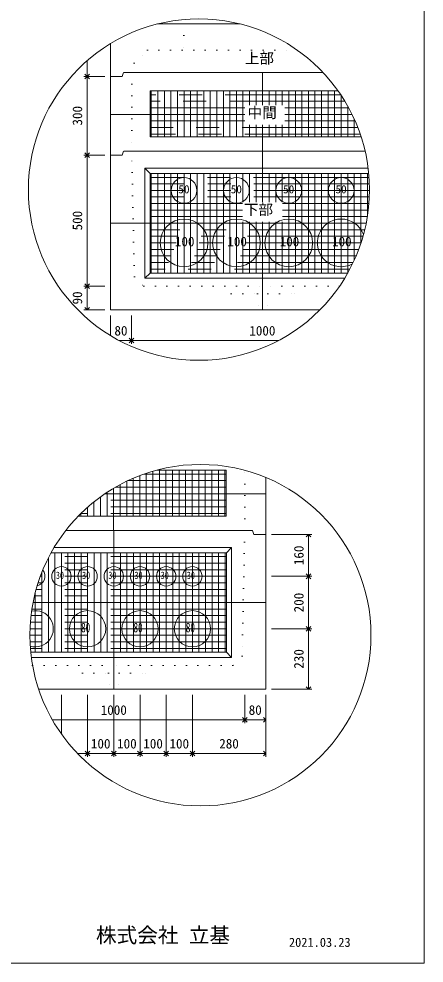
# Model space of a CAD drawing. Units: millimetres, scale not verified. Extents: x -4890 to 4890, y -2290 to 2289.
# Drawn here: x -2945 to -1830, y -1986 to 608 of the extents above; entities that cross this region are included whole.
import ezdxf
from ezdxf.enums import TextEntityAlignment as Align

# ---------------------------------------------------------------- set-up
doc = ezdxf.new("R2010")
doc.units = ezdxf.units.MM
doc.header["$LTSCALE"] = 10
doc.linetypes.add('USER2', pattern=[50.8, 31.75, -6.35, 6.35, -6.35])
doc.linetypes.add('USER5', pattern=[3.185, 0.01, -3.175])
for name, color, linetype, lineweight in [('0-0_0', 1, 'Continuous', 18), ('0-1_Defpoints', 7, 'USER2', 5), ('0-2_waku', 7, 'Continuous', 18), ('0-3_gaikei', 7, 'Continuous', 18), ('0-4_kakure', 7, 'USER5', 18), ('0-5_sunpou', 7, 'Continuous', 5), ('0-7_hole', 7, 'Continuous', 18), ('0-8_uchigawa', 6, 'Continuous', 18), ('0-D_文字１', 7, 'Continuous', 18), ('0-E_コア部分\u3000寸法補助線3', 150, 'USER2', 18), ('0-F_コア部分\u3000寸法補助線2', 150, 'USER2', 18)]:
    doc.layers.add(name, color=color, linetype=linetype, lineweight=lineweight)
doc.styles.add('ＭＳ ゴシック', font='')
doc.styles.get('ＭＳ ゴシック').set_extended_font_data('MS Gothic')

# ---------------------------------------------------------------- blocks, each defined once
blk = doc.blocks.new('_Open90_35')
at = {"layer": '0-5_sunpou'}
blk.add_line((0, 0), (-1, 0), dxfattribs=at)
blk.add_lwpolyline([(-0.5, 0.5), (0, 0), (-0.5, -0.5)], dxfattribs=at)

msp = doc.modelspace()

# ---------------------------------------------------------------- linework, layer by layer
at = {"layer": '0-0_0'}
for p, q in [((-2274.4, 370.45), (-2274.4, 460.63)), ((-2323.4, 345.43), (-2692.62, 345.43)), ((-2028.57, 345.43), (-2213.24, 345.43)), ((-2274.4, 244.63), (-2274.4, 316.55)), ((-2274.4, 104.65), (-2274.4, 244.63)), ((-2692, 46.63), (-1989.8, 46.63)), ((-2274.4, -190.97), (-2274.4, 50.75)), ((-2267.14, -696.36), (-2707.89, -696.36)), ((-2684.13, -797.16), (-2684.13, -681.31)), ((-2683.51, -1232.76), (-2683.51, -797.16)), ((-2905.53, -995.16), (-2265.91, -995.16))]:
    msp.add_line(p, q, dxfattribs=at)
at = {"layer": '0-1_Defpoints'}
for p, q in [((-2059.67, 399.43), (-2584, 399.43)), ((-2562.4, 284.23), (-2562.4, 410.23)), ((-2490.4, 284.23), (-2490.4, 410.23)), ((-2418.4, 284.23), (-2418.4, 410.23)), ((-2346.4, 284.23), (-2346.4, 410.23)), ((-2202.4, 284.23), (-2202.4, 410.23)), ((-2130.4, 284.23), (-2130.4, 410.23)), ((-2058.4, 284.23), (-2058.4, 397.52)), ((-2006.13, 291.43), (-2584, 291.43)), ((-2562.4, -90.17), (-2562.4, 183.43)), ((-2490.4, -90.17), (-2490.4, 183.43)), ((-2418.4, -90.17), (-2418.4, 183.43)), ((-2346.4, -90.17), (-2346.4, 183.43)), ((-2202.4, -90.17), (-2202.4, 183.43)), ((-2130.4, -90.17), (-2130.4, 183.43)), ((-2058.4, -90.17), (-2058.4, 183.43)), ((-1986.4, 65.59), (-1986.4, 183.43)), ((-1981.07, 118.63), (-2584, 118.63)), ((-2010.36, -25.37), (-2584, -25.37)), ((-2612.13, -757.56), (-2612.13, -646.61)), ((-2374.53, -642.36), (-2600.5, -642.36)), ((-2540.13, -757.56), (-2540.13, -631.56)), ((-2468.13, -757.56), (-2468.13, -631.56)), ((-2396.13, -757.56), (-2396.13, -631.56)), ((-2374.53, -750.36), (-2773.92, -750.36)), ((-2756.13, -757.56), (-2756.13, -733.76)), ((-2827.51, -1131.96), (-2827.51, -858.36)), ((-2755.51, -1131.96), (-2755.51, -858.36)), ((-2611.51, -1131.96), (-2611.51, -858.36)), ((-2539.51, -1131.96), (-2539.51, -858.36)), ((-2467.51, -1131.96), (-2467.51, -858.36)), ((-2395.51, -1131.96), (-2395.51, -858.36)), ((-2373.91, -923.16), (-2885.43, -923.16)), ((-2899.51, -1131.96), (-2899.51, -968.45)), ((-2373.91, -1067.16), (-2913.85, -1067.16))]:
    msp.add_line(p, q, dxfattribs=at)
at = {"layer": '0-2_waku'}
for p in [(-1830.32, 2289.47), (-4890.32, -1985.53), (-4890.32, -1985.53), (-4890.32, -1985.53), (-4890.32, -1985.53)]:
    msp.add_line(p, (-1830.32, -1985.53), dxfattribs=at)
at = {"layer": '0-2_waku', "color": 6, "linetype": 'USER2'}
for p, q in [((-2584, 410.23), (-2274.4, 410.23)), ((-2584, 410.23), (-2584, 284.23)), ((-2067.11, 410.23), (-2274.4, 410.23)), ((-2584, 284.23), (-2274.4, 284.23)), ((-2003.72, 284.23), (-2274.4, 284.23)), ((-2374.53, -631.56), (-2565.35, -631.56)), ((-2374.53, -631.56), (-2374.53, -757.56)), ((-2781.09, -757.56), (-2684.13, -757.56)), ((-2374.53, -757.56), (-2684.13, -757.56))]:
    msp.add_line(p, q, dxfattribs=at)
at = {"layer": '0-3_gaikei'}
for p, q in [((-2563.06, 593.83), (-2509.02, 593.83)), ((-2563.06, 593.83), (-2509.02, 593.83)), ((-2563.06, 593.83), (-2509.02, 593.83)), ((-2335.96, 593.83), (-2563.06, 593.83)), ((-2563.02, 593.83), (-2335.96, 593.83)), ((-2563.02, 593.83), (-2335.96, 593.83)), ((-2692.62, 449.83), (-2692.62, 539.84)), ((-2692.62, 449.83), (-2692.62, -190.97)), ((-2660.22, 449.83), (-2692.62, 449.83)), ((-2660.22, 449.83), (-2692.62, 449.83)), ((-2656.62, 460.63), (-2660.22, 449.83)), ((-2274.4, 460.63), (-2656, 460.63)), ((-2108.42, 460.63), (-2275.02, 460.63)), ((-2660.22, 233.83), (-2692.62, 233.83)), ((-2660.22, 233.83), (-2692.62, 233.83)), ((-2656.62, 244.63), (-2660.22, 233.83)), ((-2274.4, 244.63), (-2656, 244.63)), ((-1992.71, 244.63), (-2275.02, 244.63)), ((-2692.62, -190.97), (-2116.31, -190.97)), ((-2692.62, -190.97), (-2116.31, -190.97)), ((-2692.62, -190.97), (-2116.31, -190.97)), ((-2265.91, -1009.56), (-2265.91, -651.61)), ((-2301.91, -797.16), (-2298.31, -807.96)), ((-2265.91, -807.96), (-2298.31, -807.96))]:
    msp.add_line(p, q, dxfattribs=at)
for points in [[(-2301.91, -797.16), (-2683.51, -797.16), (-2815.58, -797.16)], [(-2890.23, -1232.76), (-2265.91, -1232.76), (-2265.91, -807.96)], [(-2881.08, -1232.76), (-2265.91, -1232.76), (-2265.91, -807.96)]]:
    msp.add_lwpolyline(points, dxfattribs=at)
at = {"layer": '0-4_kakure'}
for p, q in [((-2491.02, 593.83), (-2491.02, 605.94)), ((-2491.02, 593.83), (-2491.02, 521.83)), ((-2627.2, 485.83), (-2591.2, 521.83)), ((-2591.2, 521.83), (-2178.92, 521.83)), ((-2627.2, 485.83), (-2634.4, 460.63)), ((-2634.4, 460.63), (-2634.4, 244.63)), ((-2626.97, -100.97), (-2634.4, 244.63)), ((-2626.97, -100.97), (-2601.22, -126.17)), ((-2601.22, -126.17), (-2274.4, -126.17)), ((-2360.8, -147.77), (-2382.4, -126.17)), ((-2062.76, -126.17), (-2274.4, -126.17)), ((-2188, -147.77), (-2166.4, -126.17)), ((-2360.8, -147.77), (-2288.8, -147.77)), ((-2288.8, -147.77), (-2285.92, -190.97)), ((-2260, -147.77), (-2262.88, -190.97)), ((-2260, -147.77), (-2188, -147.77)), ((-2323.51, -797.16), (-2323.51, -632.03)), ((-2323.51, -797.16), (-2330.94, -1142.76)), ((-2330.94, -1142.76), (-2356.69, -1167.96)), ((-2906.75, -1167.96), (-2683.51, -1167.96)), ((-2769.91, -1189.56), (-2791.51, -1167.96)), ((-2769.91, -1189.56), (-2697.91, -1189.56)), ((-2697.91, -1189.56), (-2695.03, -1232.76)), ((-2356.69, -1167.96), (-2683.51, -1167.96)), ((-2669.11, -1189.56), (-2671.99, -1232.76)), ((-2669.11, -1189.56), (-2597.11, -1189.56)), ((-2597.11, -1189.56), (-2575.51, -1167.96))]:
    msp.add_line(p, q, dxfattribs=at)
at = {"layer": '0-5_sunpou', "color": 150, "lineweight": 18}
for p, q in [((-2756.92, 492.94), (-2756.92, 462.79)), ((-2708.46, 449.83), (-2766.28, 449.83)), ((-2724.3, 449.83), (-2766.28, 449.83)), ((-2756.92, 436.87), (-2756.92, 246.79)), ((-2708.46, 233.83), (-2766.28, 233.83)), ((-2708.46, 233.83), (-2766.28, 233.83)), ((-2756.92, 220.87), (-2756.92, -113.21)), ((-2708.46, -126.17), (-2766.28, -126.17)), ((-2724.3, -126.17), (-2766.28, -126.17)), ((-2756.92, -139.13), (-2756.92, -178.01)), ((-2708.46, -190.97), (-2766.28, -190.97)), ((-2692.62, -206.81), (-2692.62, -262.03)), ((-2635.02, -206.81), (-2635.02, -284.87)), ((-2635.02, -206.81), (-2635.02, -284.87)), ((-2668.83, -275.51), (-2647.98, -275.51)), ((-2622.06, -275.51), (-2230.19, -275.51)), ((-2250.07, -807.96), (-2138.76, -807.96)), ((-2148.12, -820.92), (-2148.12, -910.2)), ((-2250.07, -923.16), (-2138.76, -923.16)), ((-2250.07, -923.16), (-2138.76, -923.16)), ((-2148.12, -936.12), (-2148.12, -1054.2)), ((-2250.07, -1067.16), (-2138.76, -1067.16)), ((-2250.07, -1067.16), (-2138.76, -1067.16)), ((-2148.12, -1080.12), (-2148.12, -1219.8)), ((-2250.07, -1232.76), (-2138.76, -1232.76)), ((-2827.51, -1248.6), (-2827.51, -1356.4)), ((-2755.51, -1248.6), (-2755.51, -1419.06)), ((-2755.51, -1248.6), (-2755.51, -1419.06)), ((-2683.51, -1248.6), (-2683.51, -1419.06)), ((-2683.51, -1248.6), (-2683.51, -1419.06)), ((-2611.51, -1248.6), (-2611.51, -1419.06)), ((-2611.51, -1248.6), (-2611.51, -1419.06)), ((-2539.51, -1248.6), (-2539.51, -1419.06)), ((-2539.51, -1248.6), (-2539.51, -1419.06)), ((-2467.51, -1248.6), (-2467.51, -1419.06)), ((-2467.51, -1248.6), (-2467.51, -1419.06)), ((-2323.51, -1248.6), (-2323.51, -1326.66)), ((-2323.51, -1248.6), (-2323.51, -1326.66)), ((-2265.91, -1248.6), (-2265.91, -1326.66)), ((-2265.91, -1248.6), (-2265.91, -1419.06)), ((-2852.48, -1317.3), (-2336.47, -1317.3)), ((-2310.55, -1317.3), (-2278.87, -1317.3)), ((-2783.38, -1409.7), (-2768.47, -1409.7)), ((-2742.55, -1409.7), (-2696.47, -1409.7)), ((-2670.55, -1409.7), (-2624.47, -1409.7)), ((-2598.55, -1409.7), (-2552.47, -1409.7)), ((-2526.55, -1409.7), (-2480.47, -1409.7)), ((-2454.55, -1409.7), (-2278.87, -1409.7))]:
    msp.add_line(p, q, dxfattribs=at)
for centre in [(-2449.51, 138.91), (-2445.3, -1084.81)]:
    msp.add_circle(centre, 468.88, dxfattribs=at)
at = {"layer": '0-7_hole'}
for centre, radius in [((-2490.4, 136.63), 35.28), ((-2346.4, 136.63), 35.28), ((-2202.4, 136.63), 35.28), ((-2058.4, 136.63), 35.28), ((-2490.4, -7.37), 65.52), ((-2346.4, -7.37), 65.52), ((-2202.4, -7.37), 65.52), ((-2827.51, -923.16), 26.64), ((-2755.51, -923.16), 26.64), ((-2683.51, -923.16), 26.64), ((-2611.51, -923.16), 26.64), ((-2539.51, -923.16), 26.64), ((-2467.51, -923.16), 26.64), ((-2755.51, -1067.16), 49.68), ((-2611.51, -1067.16), 49.68), ((-2467.51, -1067.16), 49.68)]:
    msp.add_circle(centre, radius, dxfattribs=at)
for centre, radius, start, end in [((-2058.4, -7.37), 65.52, 20.66629, 298.32089), ((-2899.51, -923.16), 26.64, 281.59033, 39.2294), ((-2899.51, -1067.16), 49.68, 253.99064, 101.55918)]:
    msp.add_arc(centre, radius, start, end, dxfattribs=at)
at = {"layer": '0-8_uchigawa'}
for p, q in [((-2598.4, 197.83), (-2584, 183.43)), ((-2598.4, -104.57), (-2598.4, 197.83)), ((-2584, 183.43), (-2274.4, 183.43)), ((-2584, -90.17), (-2584, 183.43)), ((-2274.4, 183.43), (-1982.75, 183.43)), ((-2598.4, -104.57), (-2584, -90.17)), ((-2584, -90.17), (-2040.4, -90.17)), ((-2598.4, -104.57), (-2048.81, -104.57)), ((-2359.51, -1146.36), (-2359.51, -843.96)), ((-2373.91, -1131.96), (-2373.91, -858.36)), ((-2911.8, -1131.96), (-2373.91, -1131.96)), ((-2359.51, -1146.36), (-2373.91, -1131.96)), ((-2910.12, -1146.36), (-2359.51, -1146.36))]:
    msp.add_line(p, q, dxfattribs=at)
for points in [[(-2598.4, 197.83), (-2274.4, 197.83), (-1984.35, 197.83)], [(-2855.87, -858.36), (-2683.51, -858.36), (-2373.91, -858.36), (-2359.51, -843.96)], [(-2847.59, -843.96), (-2683.51, -843.96), (-2359.51, -843.96)]]:
    msp.add_lwpolyline(points, dxfattribs=at)
at = {"layer": '0-E_コア部分\u3000寸法補助線3'}
for p, q in [((-2580.4, 284.23), (-2580.4, 410.23)), ((-2544.4, 284.23), (-2544.4, 410.23)), ((-2508.4, 284.23), (-2508.4, 410.23)), ((-2472.4, 284.23), (-2472.4, 410.23)), ((-2436.4, 284.23), (-2436.4, 410.23)), ((-2400.4, 284.23), (-2400.4, 410.23)), ((-2364.4, 284.23), (-2364.4, 410.23)), ((-2328.4, 284.23), (-2328.4, 410.23)), ((-2292.4, 370.45), (-2292.4, 410.23)), ((-2256.4, 370.45), (-2256.4, 410.23)), ((-2220.4, 370.45), (-2220.4, 410.23)), ((-2184.4, 284.23), (-2184.4, 410.23)), ((-2148.4, 284.23), (-2148.4, 410.23)), ((-2112.4, 284.23), (-2112.4, 410.23)), ((-2076.4, 284.23), (-2076.4, 410.23)), ((-2323.4, 363.43), (-2584, 363.43)), ((-2037.88, 363.43), (-2213.24, 363.43)), ((-2040.4, 284.23), (-2040.4, 367.98)), ((-2323.4, 327.43), (-2584, 327.43)), ((-2292.4, 284.23), (-2292.4, 316.55)), ((-2256.4, 284.23), (-2256.4, 316.55)), ((-2220.4, 284.23), (-2220.4, 316.55)), ((-2020.2, 327.43), (-2213.24, 327.43)), ((-2004.4, 284.23), (-2004.4, 286.29)), ((-2580.4, -90.17), (-2580.4, 183.43)), ((-2544.4, -90.17), (-2544.4, 183.43)), ((-2508.4, -90.17), (-2508.4, 183.43)), ((-2472.4, -90.17), (-2472.4, 183.43)), ((-2436.4, -90.17), (-2436.4, 183.43)), ((-2400.4, -90.17), (-2400.4, 183.43)), ((-2364.4, -90.17), (-2364.4, 183.43)), ((-2328.4, 104.65), (-2328.4, 183.43)), ((-2292.4, 104.65), (-2292.4, 183.43)), ((-2256.4, 104.65), (-2256.4, 183.43)), ((-2220.4, 104.65), (-2220.4, 183.43)), ((-2184.4, -90.17), (-2184.4, 183.43)), ((-2148.4, -90.17), (-2148.4, 183.43)), ((-2112.4, -90.17), (-2112.4, 183.43)), ((-2076.4, -90.17), (-2076.4, 183.43)), ((-2040.4, -90.17), (-2040.4, 183.43)), ((-2004.4, -8.48), (-2004.4, 183.43)), ((-1981.85, 172.63), (-2584, 172.63)), ((-1980.64, 136.63), (-2584, 136.63)), ((-2330.02, 100.63), (-2584, 100.63)), ((-1982.2, 100.63), (-2219.86, 100.63)), ((-2330.02, 64.63), (-2584, 64.63)), ((-1986.56, 64.63), (-2219.86, 64.63)), ((-1993.79, 28.63), (-2584, 28.63)), ((-2328.4, -90.17), (-2328.4, 50.75)), ((-2292.4, -90.17), (-2292.4, 50.75)), ((-2256.4, -90.17), (-2256.4, 50.75)), ((-2220.4, -90.17), (-2220.4, 50.75)), ((-2004.04, -7.37), (-2584, -7.37)), ((-2017.52, -43.37), (-2584, -43.37)), ((-2034.54, -79.37), (-2584, -79.37)), ((-2594.13, -757.56), (-2594.13, -640.18)), ((-2558.13, -757.56), (-2558.13, -631.56)), ((-2522.13, -757.56), (-2522.13, -631.56)), ((-2486.13, -757.56), (-2486.13, -631.56)), ((-2450.13, -757.56), (-2450.13, -631.56)), ((-2414.13, -757.56), (-2414.13, -631.56)), ((-2378.13, -757.56), (-2378.13, -631.56)), ((-2666.13, -757.56), (-2666.13, -671.19)), ((-2630.13, -757.56), (-2630.13, -653.9)), ((-2702.13, -757.56), (-2702.13, -692.53)), ((-2374.53, -678.36), (-2679.07, -678.36)), ((-2738.13, -757.56), (-2738.13, -718.61)), ((-2374.53, -714.36), (-2732.73, -714.36)), ((-2774.13, -757.56), (-2774.13, -750.56)), ((-2373.91, -869.16), (-2861.65, -869.16)), ((-2845.51, -1131.96), (-2845.51, -858.36)), ((-2809.51, -1131.96), (-2809.51, -858.36)), ((-2773.51, -1131.96), (-2773.51, -858.36)), ((-2737.51, -1131.96), (-2737.51, -858.36)), ((-2701.51, -1131.96), (-2701.51, -858.36)), ((-2665.51, -1131.96), (-2665.51, -858.36)), ((-2629.51, -1131.96), (-2629.51, -858.36)), ((-2593.51, -1131.96), (-2593.51, -858.36)), ((-2557.51, -1131.96), (-2557.51, -858.36)), ((-2521.51, -1131.96), (-2521.51, -858.36)), ((-2485.51, -1131.96), (-2485.51, -858.36)), ((-2449.51, -1131.96), (-2449.51, -858.36)), ((-2413.51, -1131.96), (-2413.51, -858.36)), ((-2377.51, -1131.96), (-2377.51, -858.36)), ((-2373.91, -905.16), (-2878.4, -905.16)), ((-2881.51, -1131.96), (-2881.51, -912.86)), ((-2373.91, -941.16), (-2891.63, -941.16)), ((-2373.91, -977.16), (-2901.66, -977.16)), ((-2373.91, -1013.16), (-2908.67, -1013.16)), ((-2373.91, -1049.16), (-2912.82, -1049.16)), ((-2373.91, -1085.16), (-2914.18, -1085.16)), ((-2373.91, -1121.16), (-2912.77, -1121.16))]:
    msp.add_line(p, q, dxfattribs=at)
at = {"layer": '0-F_コア部分\u3000寸法補助線2'}
for p, q in [((-2562.4, 284.23), (-2562.4, 410.23)), ((-2526.4, 284.23), (-2526.4, 410.23)), ((-2490.4, 284.23), (-2490.4, 410.23)), ((-2454.4, 284.23), (-2454.4, 410.23)), ((-2382.4, 284.23), (-2382.4, 410.23)), ((-2310.4, 370.45), (-2310.4, 410.23)), ((-2238.4, 370.45), (-2238.4, 410.23)), ((-2166.4, 284.23), (-2166.4, 410.23)), ((-2094.4, 284.23), (-2094.4, 410.23)), ((-2048.23, 381.43), (-2584, 381.43)), ((-2310.4, 284.23), (-2310.4, 316.55)), ((-2238.4, 284.23), (-2238.4, 316.55)), ((-2022.4, 284.23), (-2022.4, 332.36)), ((-2012.74, 309.43), (-2584, 309.43)), ((-2526.4, -90.17), (-2526.4, 183.43)), ((-2490.4, -90.17), (-2490.4, 183.43)), ((-2454.4, -90.17), (-2454.4, 183.43)), ((-2382.4, -90.17), (-2382.4, 183.43)), ((-2310.4, 104.65), (-2310.4, 183.43)), ((-2238.4, 104.65), (-2238.4, 183.43)), ((-2166.4, -90.17), (-2166.4, 183.43)), ((-2094.4, -90.17), (-2094.4, 183.43)), ((-2022.4, -54.54), (-2022.4, 183.43)), ((-1980.9, 154.63), (-2584, 154.63)), ((-2330.02, 82.63), (-2584, 82.63)), ((-1984.02, 82.63), (-2219.86, 82.63)), ((-2310.4, -90.17), (-2310.4, 50.75)), ((-2238.4, -90.17), (-2238.4, 50.75)), ((-1998.52, 10.63), (-2584, 10.63)), ((-2025.56, -61.37), (-2584, -61.37)), ((-2576.13, -757.56), (-2576.13, -634.55)), ((-2504.13, -757.56), (-2504.13, -631.56)), ((-2432.13, -757.56), (-2432.13, -631.56)), ((-2648.13, -757.56), (-2648.13, -662.07)), ((-2374.53, -660.36), (-2644.53, -660.36)), ((-2720.13, -757.56), (-2720.13, -704.92)), ((-2374.53, -732.36), (-2754.54, -732.36)), ((-2863.51, -1131.96), (-2863.51, -872.8)), ((-2791.51, -1131.96), (-2791.51, -858.36)), ((-2719.51, -1131.96), (-2719.51, -858.36)), ((-2647.51, -1131.96), (-2647.51, -858.36)), ((-2575.51, -1131.96), (-2575.51, -858.36)), ((-2503.51, -1131.96), (-2503.51, -858.36)), ((-2431.51, -1131.96), (-2431.51, -858.36)), ((-2373.91, -887.16), (-2870.49, -887.16)), ((-2373.91, -959.16), (-2897.03, -959.16)), ((-2899.51, -1131.96), (-2899.51, -968.45)), ((-2373.91, -1031.16), (-2911.1, -1031.16)), ((-2373.91, -1103.16), (-2913.82, -1103.16))]:
    msp.add_line(p, q, dxfattribs=at)

# ---------------------------------------------------------------- block references
at = {"layer": '0-5_sunpou', "xscale": 12.96, "yscale": 12.96}
for p, rotation in [((-2756.92, 449.83), 270), ((-2756.92, 449.83), 90), ((-2756.92, 233.83), 270), ((-2756.92, 233.83), 90), ((-2756.92, -126.17), 270), ((-2756.92, -126.17), 90), ((-2756.92, -190.97), 270), ((-2635.02, -275.51), 180), ((-2148.12, -807.96), 90), ((-2148.12, -923.16), 270), ((-2148.12, -923.16), 90), ((-2148.12, -1067.16), 270), ((-2148.12, -1067.16), 90), ((-2148.12, -1232.76), 270), ((-2323.51, -1317.3), 180), ((-2755.51, -1409.7), 180), ((-2683.51, -1409.7), 180), ((-2611.51, -1409.7), 180), ((-2539.51, -1409.7), 180), ((-2467.51, -1409.7), 180)]:
    msp.add_blockref('_Open90_35', p, dxfattribs=dict(at, rotation=rotation))
for p in [(-2635.02, -275.51), (-2323.51, -1317.3), (-2265.91, -1317.3), (-2755.51, -1409.7), (-2683.51, -1409.7), (-2611.51, -1409.7), (-2539.51, -1409.7), (-2467.51, -1409.7), (-2265.91, -1409.7)]:
    msp.add_blockref('_Open90_35', p, dxfattribs=at)

# ---------------------------------------------------------------- texts
at = {"layer": '0-5_sunpou', "style": 'ＭＳ ゴシック'}
for s, p in [('300', (-2762.68, 314.83)), ('500', (-2762.68, 26.83)), ('90', (-2762.68, -176.57)), ('160', (-2153.88, -892.56)), ('200', (-2153.88, -1022.16)), ('230', (-2153.88, -1176.96))]:
    msp.add_text(s, height=26.39, rotation=90, dxfattribs=at).set_placement(p, align=Align.BOTTOM_LEFT)
for s, p in [('80', (-2681.82, -269.75)), ('1000', (-2311.02, -269.75)), ('1000', (-2719.51, -1311.54)), ('80', (-2312.71, -1311.54)), ('100', (-2746.51, -1403.94)), ('100', (-2674.51, -1403.94)), ('100', (-2602.51, -1403.94)), ('100', (-2530.51, -1403.94)), ('280', (-2393.71, -1403.94))]:
    msp.add_text(s, height=26.39, dxfattribs=at).set_placement(p, align=Align.BOTTOM_LEFT)
at = {"layer": '0-D_文字１', "style": 'ＭＳ ゴシック'}
for s, height, p in [('上部', 29.33, (-2323.21, 476.19)), ('中間', 29.33, (-2315.48, 326.72)), ('50', 22.43, (-2505.95, 121.98)), ('50', 22.43, (-2361.95, 121.98)), ('50', 22.43, (-2217.95, 121.98)), ('50', 22.43, (-2073.95, 121.98)), ('下部', 29.33, (-2325.71, 60.47)), ('100', 26.39, (-2515.56, -24.78)), ('100', 26.39, (-2371.56, -24.78)), ('100', 26.39, (-2227.56, -24.78)), ('100', 26.39, (-2083.56, -24.78)), ('株式会社 立基', 41.57, (-2732.54, -1942.05)), ('2021.03.23', 24.94, (-2202.03, -1948.26))]:
    msp.add_text(s, height=height, dxfattribs=at).set_placement(p, align=Align.BOTTOM_LEFT)
at = {"layer": '0-D_文字１', "style": 'ＭＳ ゴシック', "width": 0.7}
for s, height, p in [('30', 20.19, (-2842.63, -936.51)), ('30', 20.19, (-2770.63, -936.51)), ('30', 20.19, (-2698.63, -936.51)), ('30', 20.19, (-2626.63, -936.51)), ('30', 20.19, (-2554.63, -936.51)), ('30', 20.19, (-2482.63, -936.51)), ('80', 26.39, (-2773.56, -1084.94)), ('80', 26.39, (-2629.56, -1084.94)), ('80', 26.39, (-2485.56, -1084.94))]:
    msp.add_text(s, height=height, dxfattribs=at).set_placement(p, align=Align.BOTTOM_LEFT)

doc.saveas('drawing.dxf')
